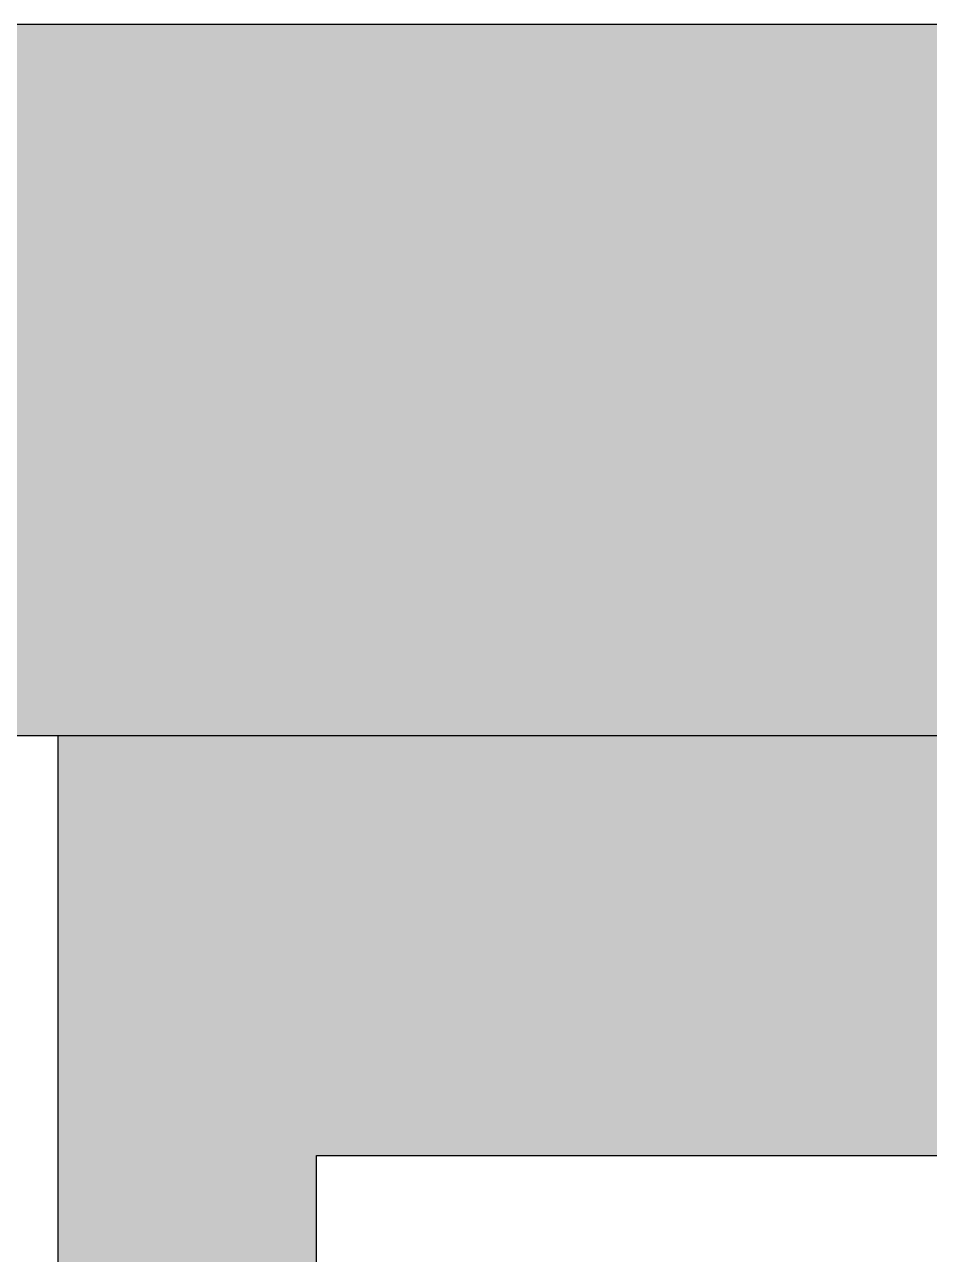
# Model space of a CAD drawing. Header units: inches. Extents: x -1176 to 1551, y -3558 to 978.
# Drawn here: x 884.08 to 912.09, y 550.95 to 589.01 of the extents above; entities that cross this region are included whole.
import ezdxf

# ---------------------------------------------------------------- set-up
doc = ezdxf.new("R2010")
doc.units = ezdxf.units.IN
doc.header["$MEASUREMENT"] = 0
doc.layers.add('A-WALL', color=113, linetype='Continuous', lineweight=18)
doc.layers.add('A-WALL-PATT', color=111, linetype='Continuous', lineweight=18)

msp = doc.modelspace()

# ---------------------------------------------------------------- hatches: boundary and pattern name
at = {"layer": 'A-WALL-PATT', "lineweight": 9}
h = msp.add_hatch(color=7, dxfattribs=at)
h.paths.add_polyline_path([(1095.737, 567.009), (1130.197, 567.009), (1130.197, 589.009), (1068.645, 589.009), (1068.645, 567.009), (1088.719, 567.009)], flags=0)
h.paths.add_polyline_path([(1211.237, 567.009), (1211.237, 589.009), (1167.697, 589.009), (1167.697, 567.009), (1200.237, 567.009)], flags=0)
h.paths.add_polyline_path([(982.932, 567.009), (1031.145, 567.009), (1031.145, 589.009), (977.592, 589.009), (977.592, 567.009)], flags=0)
h.paths.add_polyline_path([(888.899, 567.009), (940.092, 567.009), (940.092, 589.009), (874.539, 589.009), (874.539, 567.009), (877.145, 567.009)], flags=0)
h.paths.add_polyline_path([(783.486, 567.009), (837.039, 567.009), (837.039, 589.009), (783.486, 589.009), (783.486, 580.227)], flags=0)
h.paths.add_polyline_path([(700.834, 567.009), (745.986, 567.009), (745.986, 589.009), (682.433, 589.009), (682.433, 567.009), (692.776, 567.009)], flags=0)
h.paths.add_polyline_path([(512.768, 567.009), (539.026, 567.009), (539.026, 589.009), (480.776, 589.009), (480.776, 567.009)], flags=0)
h.paths.add_polyline_path([(644.933, 567.009), (644.933, 589.009), (576.526, 589.009), (576.526, 567.009), (606.801, 567.009)], flags=0)
msp.add_hatch(color=7, dxfattribs=at).paths.add_polyline_path([(888.899, 554.009), (929.11, 554.009), (929.11, 567.009), (885.11, 567.009), (885.11, 554.009)], flags=0)
h = msp.add_hatch(color=7, dxfattribs=at)
h.paths.add_polyline_path([(885.11, 442.759), (893.11, 442.759), (893.11, 478.415), (885.11, 478.415)], flags=0)
h.paths.add_polyline_path([(893.11, 521.103), (893.11, 554.009), (885.11, 554.009), (885.11, 521.103), (888.899, 521.103)], flags=0)

# ---------------------------------------------------------------- linework, layer by layer
at = {"layer": 'A-WALL', "color": 8, "lineweight": 30}
for p, q in [((940.092, 589.009), (874.539, 589.009)), ((874.539, 567.009), (940.092, 567.009)), ((885.11, 567.009), (885.11, 521.103)), ((893.11, 554.009), (929.11, 554.009)), ((893.11, 521.103), (893.11, 554.009))]:
    msp.add_line(p, q, dxfattribs=at)

doc.saveas('drawing.dxf')
